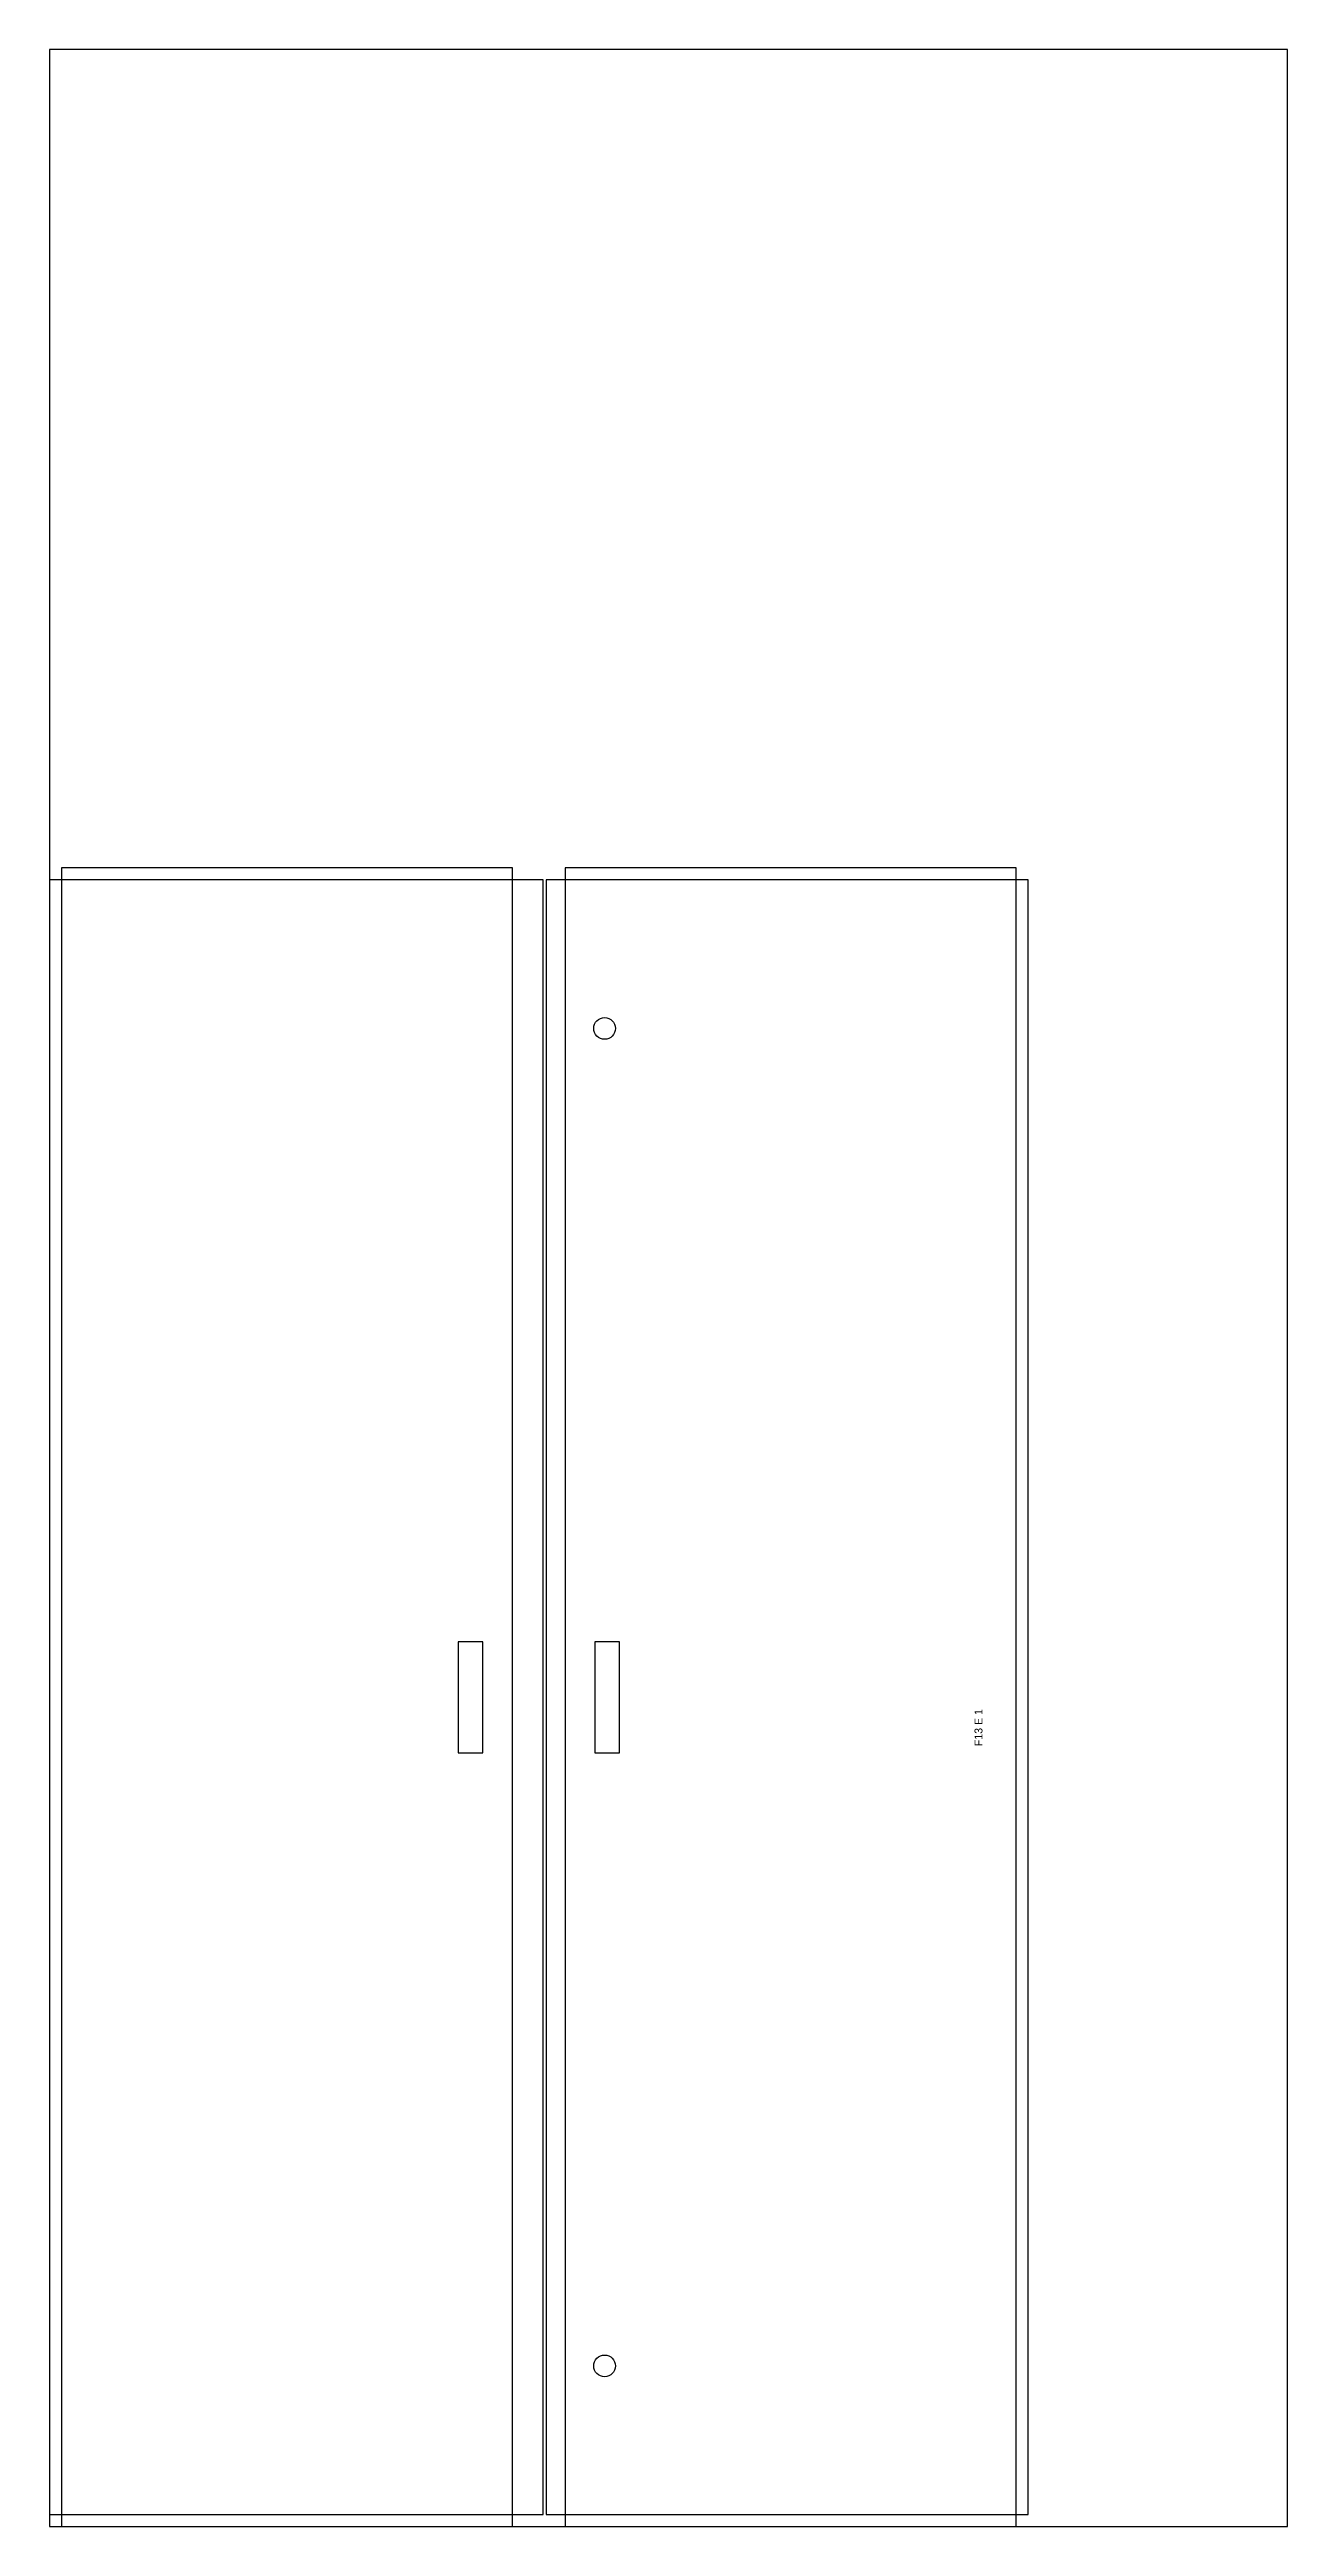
# Model space of a CAD drawing. Header units: metres. Extents: x 0 to 1250, y 0 to 2500.
import ezdxf
from ezdxf.enums import TextEntityAlignment as Align

# ---------------------------------------------------------------- set-up
doc = ezdxf.new("R2010")
doc.units = ezdxf.units.M
for name, color, linetype in [('BIN', 2, 'Continuous'), ('CUT', 4, 'Continuous'), ('DIMENSIONS', 1, 'Continuous')]:
    doc.layers.add(name, color=color, linetype=linetype)

msp = doc.modelspace()

# ---------------------------------------------------------------- linework, layer by layer
at = {"layer": 'BIN'}
msp.add_lwpolyline([(0, 0), (1250, 0), (1250, 2500), (0, 2500), (0, 0)], dxfattribs=at)
at = {"layer": 'CUT'}
for points in [[(0, 12), (498.5, 12), (498.5, 1662), (0, 1662), (0, 12)], [(12, 0), (467.5, 0), (467.5, 1674), (12, 1674), (12, 0)], [(501.5, 12), (988, 12), (988, 1662), (501.5, 1662), (501.5, 12)], [(520.5, 0), (976, 0), (976, 1674), (520.5, 1674), (520.5, 0)], [(412.5, 781), (437.5, 781), (437.5, 893), (412.5, 893), (412.5, 781)], [(550.5, 781), (575.5, 781), (575.5, 893), (550.5, 893), (550.5, 781)]]:
    msp.add_lwpolyline(points, dxfattribs=at)
for centre in [(560.5, 1512), (560.5, 162)]:
    msp.add_circle(centre, 11, dxfattribs=at)

# ---------------------------------------------------------------- texts
at = {"layer": 'DIMENSIONS'}
msp.add_text('F13 E 1', height=8, rotation=90, dxfattribs=at).set_placement((938, 825), align=Align.MIDDLE_RIGHT)

doc.saveas('drawing.dxf')
